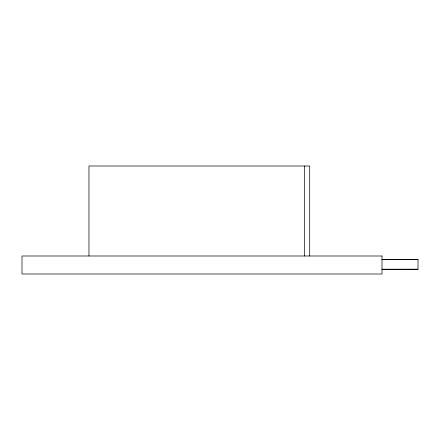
<?xml version="1.0" encoding="UTF-8"?>
<svg xmlns="http://www.w3.org/2000/svg" width="440" height="440" viewBox="0 0 440 440"><rect width="100%" height="100%" fill="white"/><g stroke="black" fill="none" stroke-linecap="round" stroke-linejoin="round"><path stroke-width="0.66" d="M382.002 259.369L418 259.369L418 269.522L382.002 269.451M382.002 259.639L418 259.639M382.002 269.203L418 269.181M309.705 255.998L309.705 166.001L88.963 166.001L88.963 255.998M304.639 166.001L304.639 255.998M382.002 255.998L22 255.998L22 273.999L382.002 273.999L382.002 255.998"/></g></svg>
